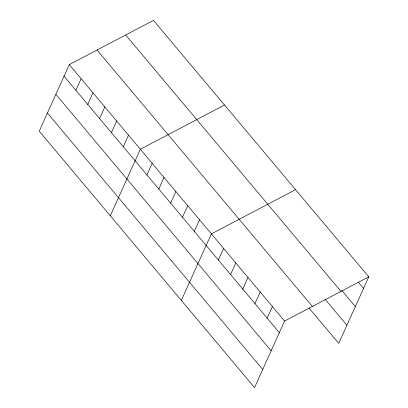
<?xml version="1.0" encoding="UTF-8"?>
<svg xmlns="http://www.w3.org/2000/svg" width="408" height="408" viewBox="0 0 408 408"><rect width="100%" height="100%" fill="white"/><g stroke="black" fill="none" stroke-linecap="round" stroke-linejoin="round"><path stroke-width="0.61" d="M69.289 64.617L39.239 131.167L254.541 387.6L284.585 321.05L368.761 276.833L153.459 20.4L69.289 64.617L284.585 321.05M75.898 90.316L81.131 78.724M87.74 104.417L92.973 92.825M99.578 118.524L104.815 106.932M111.42 132.626L116.657 121.033M123.262 146.727L128.494 135.14M110.288 215.791L140.337 149.241L224.507 105.024M146.946 174.935L152.179 163.348M158.789 189.042L164.021 177.449M170.631 203.143L175.863 191.551M182.468 217.25L187.706 205.657M194.31 231.351L199.543 219.759M181.336 300.416L211.385 233.866L295.555 189.644M218.351 259.988L223.584 248.395M230.551 274.518L235.788 262.925M242.755 289.048L247.988 277.455M254.954 303.577L260.187 291.99M267.153 318.113L272.386 306.52M368.761 276.833L338.711 343.383L309.024 308.02M358.239 282.127L363.523 288.42M341.914 290.572L355.337 306.561M125.684 34.991L340.981 291.424M324.941 299.09L346.897 325.242M97.068 50.026L312.365 306.459M64.056 76.209L279.353 332.642M55.865 94.345L271.167 350.778M47.43 113.031L262.726 369.464"/></g></svg>
